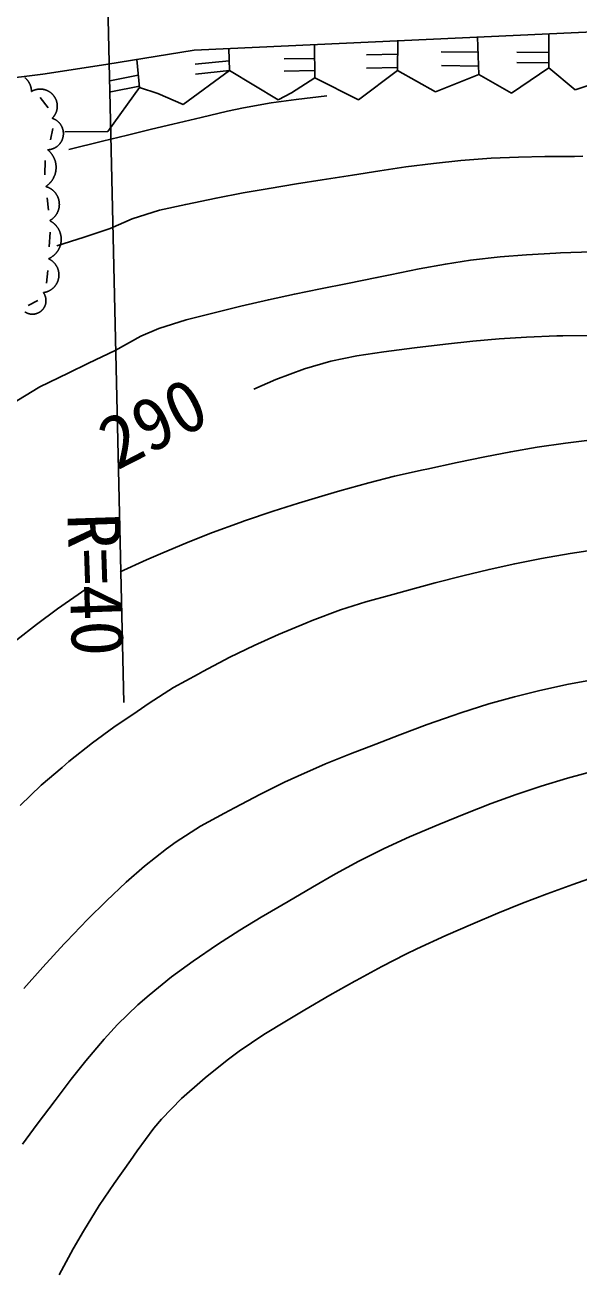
# Model space of a CAD drawing. Units: millimetres, scale not verified. Extents: x 40000 to 680000, y 20000 to 380000.
# Drawn here: x 185356 to 204632, y 279245 to 322738 of the extents above; entities that cross this region are included whole.
import ezdxf
from ezdxf.enums import TextEntityAlignment as Align

# ---------------------------------------------------------------- set-up
doc = ezdxf.new("R2010")
doc.units = ezdxf.units.MM
doc.header["$LTSCALE"] = 1000
doc.linetypes.add('CHAIN', pattern=[18.5, 12, -1.5, 3.5, -1.5])
for name, color, linetype, lineweight in [('M-BGD', 7, 'Continuous', 25), ('M-BMK', 2, 'CHAIN', 13), ('M-BMK-SRVR', 3, 'Continuous', 25)]:
    doc.layers.add(name, color=color, linetype=linetype, lineweight=lineweight)
doc.styles.add('ＭＳ ゴシック', font='')
doc.styles.get('ＭＳ ゴシック').set_extended_font_data('MS Gothic')

msp = doc.modelspace()

# ---------------------------------------------------------------- linework, layer by layer
at = {"layer": 'M-BGD'}
for p, q in [((191240, 321868), (209149, 322678)), ((201143, 321021), (201100, 322314)), ((203586, 321245), (203583, 322426)), ((188171, 321363), (191240, 321868)), ((192474, 321155), (192454, 321923)), ((195437, 320901), (195424, 322057)), ((198316, 321155), (198324, 322189)), ((189341, 320562), (189246, 321540)), ((191282, 321370), (192465, 321492)), ((194370, 321557), (195429, 321577)), ((197240, 321698), (198320, 321728)), ((199833, 321809), (201117, 321789)), ((202467, 321797), (203585, 321777)), ((202468, 321437), (203585, 321417)), ((183719, 320755), (185979, 321025)), ((185979, 321025), (188171, 321363)), ((188303, 320792), (189299, 320991)), ((190865, 319970), (192474, 321155)), ((191291, 321033), (192474, 321155)), ((192474, 321155), (194167, 320139)), ((194375, 321133), (195434, 321153)), ((196961, 320139), (198316, 321155)), ((197236, 321234), (198317, 321264)), ((198316, 321155), (199636, 320418)), ((199636, 320418), (201143, 321021)), ((199850, 321324), (201134, 321304)), ((201143, 321021), (202284, 320368)), ((202284, 320368), (203586, 321245)), ((203586, 321245), (204496, 320478)), ((204496, 320478), (206020, 320986)), ((188240, 319038), (189341, 320562)), ((188340, 320411), (189336, 320610)), ((189341, 320562), (189981, 320360)), ((194634, 320379), (195437, 320901)), ((195437, 320901), (196961, 320139)), ((186160, 319859), (185883, 320211)), ((189981, 320360), (190865, 319970)), ((194167, 320139), (194634, 320379)), ((186243, 318738), (186324, 319135)), ((188240, 319038), (186745, 319021)), ((186049, 317527), (186063, 318019)), ((186179, 316299), (186122, 316730)), ((186194, 315022), (186227, 315526)), ((186100, 313753), (186154, 314193)), ((185465, 312976), (185798, 313147))]:
    msp.add_line(p, q, dxfattribs=at)
for points in [[(185581, 320425), (185581, 320436), (185580, 320447), (185580, 320458), (185579, 320470), (185578, 320481), (185577, 320492), (185575, 320503), (185574, 320514), (185572, 320525), (185570, 320536), (185568, 320547), (185566, 320558), (185563, 320568), (185560, 320579), (185557, 320590), (185554, 320601), (185551, 320611), (185548, 320622), (185544, 320632), (185540, 320643), (185536, 320653), (185532, 320664), (185527, 320674), (185523, 320684), (185518, 320694), (185513, 320704), (185508, 320714), (185503, 320724), (185497, 320733), (185492, 320743), (185486, 320753), (185480, 320762), (185474, 320771), (185467, 320780), (185461, 320790), (185454, 320798), (185447, 320807), (185441, 320816), (185433, 320825), (185426, 320833), (185419, 320841), (185411, 320850), (185404, 320858), (185396, 320866), (185388, 320873), (185380, 320881), (185371, 320889), (185363, 320896), (185355, 320903)], [(186303, 319492), (186311, 319499), (186318, 319507), (186325, 319514), (186332, 319522), (186339, 319530), (186345, 319538), (186352, 319546), (186358, 319554), (186365, 319563), (186371, 319571), (186377, 319580), (186382, 319589), (186388, 319597), (186394, 319606), (186399, 319615), (186404, 319624), (186409, 319633), (186414, 319643), (186419, 319652), (186423, 319661), (186427, 319671), (186432, 319680), (186436, 319690), (186440, 319700), (186443, 319710), (186447, 319719), (186450, 319729), (186453, 319739), (186456, 319749), (186459, 319759), (186462, 319769), (186464, 319780), (186466, 319790), (186468, 319800), (186470, 319810), (186472, 319821), (186474, 319831), (186475, 319841), (186476, 319852), (186477, 319862), (186478, 319872), (186479, 319883), (186479, 319893), (186479, 319904), (186479, 319914), (186479, 319925), (186479, 319935), (186479, 319945), (186478, 319956), (186477, 319966), (186476, 319977), (186475, 319987), (186474, 319997), (186472, 320008), (186470, 320018), (186468, 320028), (186466, 320039), (186464, 320049), (186462, 320059), (186459, 320069), (186456, 320079), (186453, 320089), (186450, 320099), (186447, 320109), (186443, 320119), (186439, 320128), (186436, 320138), (186432, 320148), (186427, 320157), (186423, 320167), (186419, 320176), (186414, 320186), (186409, 320195), (186404, 320204), (186399, 320213), (186393, 320222), (186388, 320231), (186382, 320240), (186377, 320248), (186371, 320257), (186364, 320265), (186358, 320274), (186352, 320282), (186345, 320290), (186339, 320298), (186332, 320306), (186325, 320314), (186318, 320322), (186311, 320329), (186303, 320337), (186296, 320344), (186288, 320351), (186280, 320358), (186273, 320365), (186265, 320372), (186256, 320378), (186248, 320385), (186240, 320391), (186231, 320397), (186223, 320403), (186214, 320409), (186206, 320415), (186197, 320420), (186188, 320426), (186179, 320431), (186170, 320436), (186160, 320441), (186151, 320446), (186142, 320450), (186132, 320455), (186123, 320459), (186113, 320463), (186103, 320467), (186094, 320471), (186084, 320474), (186074, 320478), (186064, 320481), (186054, 320484), (186044, 320487), (186034, 320490), (186024, 320492), (186014, 320494), (186004, 320497), (185993, 320499), (185983, 320500), (185973, 320502), (185962, 320504), (185952, 320505), (185942, 320506), (185931, 320507), (185921, 320507), (185910, 320508), (185900, 320508), (185889, 320509), (185879, 320509), (185869, 320508), (185858, 320508), (185848, 320507), (185837, 320507), (185827, 320506), (185817, 320505), (185806, 320503), (185796, 320502), (185786, 320500), (185775, 320498), (185765, 320496), (185755, 320494), (185745, 320492), (185735, 320489), (185724, 320487), (185714, 320484), (185704, 320481), (185695, 320477), (185685, 320474), (185675, 320470), (185665, 320466), (185655, 320463), (185646, 320458), (185636, 320454), (185627, 320450), (185618, 320445), (185608, 320440), (185599, 320435), (185590, 320430), (185581, 320425)], [(186877, 318404), (188053, 318695), (188926, 318909), (189763, 319111), (190495, 319284), (191487, 319525), (192399, 319738), (192963, 319853), (193926, 320025), (194789, 320145), (195861, 320273)], [(186144, 318398), (186154, 318398), (186164, 318399), (186174, 318400), (186184, 318400), (186194, 318401), (186204, 318403), (186213, 318404), (186223, 318405), (186233, 318407), (186243, 318409), (186252, 318411), (186262, 318413), (186272, 318416), (186281, 318418), (186291, 318421), (186300, 318424), (186310, 318427), (186319, 318430), (186328, 318433), (186337, 318437), (186347, 318441), (186356, 318445), (186365, 318449), (186374, 318453), (186383, 318457), (186391, 318462), (186400, 318466), (186409, 318471), (186417, 318476), (186426, 318481), (186434, 318486), (186443, 318492), (186451, 318497), (186459, 318503), (186467, 318509), (186475, 318515), (186483, 318521), (186490, 318527), (186498, 318534), (186505, 318540), (186513, 318547), (186520, 318554), (186527, 318561), (186534, 318568), (186541, 318575), (186547, 318582), (186554, 318589), (186560, 318597), (186567, 318605), (186573, 318612), (186579, 318620), (186585, 318628), (186591, 318636), (186596, 318644), (186602, 318652), (186607, 318661), (186612, 318669), (186617, 318678), (186622, 318686), (186627, 318695), (186631, 318704), (186636, 318713), (186640, 318722), (186644, 318731), (186648, 318740), (186652, 318749), (186655, 318758), (186659, 318767), (186662, 318777), (186665, 318786), (186668, 318796), (186671, 318805), (186674, 318815), (186676, 318824), (186678, 318834), (186681, 318843), (186683, 318853), (186684, 318863), (186686, 318873), (186687, 318883), (186689, 318892), (186690, 318902), (186691, 318912), (186691, 318922), (186692, 318932), (186692, 318942), (186692, 318952), (186692, 318961), (186692, 318971), (186692, 318981), (186691, 318991), (186691, 319001), (186690, 319011), (186689, 319021), (186688, 319031), (186686, 319040), (186685, 319050), (186683, 319060), (186681, 319070), (186679, 319079), (186677, 319089), (186675, 319099), (186672, 319108), (186669, 319118), (186666, 319127), (186663, 319136), (186660, 319146), (186657, 319155), (186653, 319164), (186649, 319174), (186646, 319183), (186641, 319192), (186637, 319201), (186633, 319210), (186628, 319218), (186624, 319227), (186619, 319236), (186614, 319244), (186609, 319253), (186604, 319261), (186598, 319269), (186593, 319278), (186587, 319286), (186581, 319294), (186575, 319302), (186569, 319309), (186563, 319317), (186556, 319324), (186550, 319332), (186543, 319339), (186536, 319346), (186529, 319354), (186522, 319360), (186515, 319367), (186508, 319374), (186500, 319381), (186493, 319387), (186485, 319393), (186477, 319399), (186470, 319406), (186462, 319411), (186454, 319417), (186445, 319423), (186437, 319428), (186429, 319434), (186420, 319439), (186412, 319444), (186403, 319449), (186394, 319453), (186386, 319458), (186377, 319462), (186368, 319466), (186359, 319471), (186350, 319474), (186341, 319478), (186331, 319482), (186322, 319485), (186313, 319489), (186303, 319492)], [(186076, 317118), (186088, 317126), (186100, 317134), (186111, 317142), (186122, 317150), (186133, 317159), (186144, 317167), (186155, 317176), (186166, 317185), (186176, 317194), (186186, 317204), (186196, 317213), (186206, 317223), (186216, 317233), (186226, 317243), (186235, 317254), (186244, 317264), (186253, 317275), (186262, 317286), (186271, 317296), (186280, 317308), (186288, 317319), (186296, 317330), (186304, 317342), (186311, 317353), (186319, 317365), (186326, 317377), (186333, 317389), (186340, 317401), (186347, 317414), (186353, 317426), (186359, 317439), (186365, 317451), (186371, 317464), (186376, 317477), (186382, 317490), (186387, 317503), (186392, 317516), (186396, 317529), (186401, 317542), (186405, 317556), (186409, 317569), (186412, 317582), (186416, 317596), (186419, 317610), (186422, 317623), (186425, 317637), (186427, 317651), (186429, 317664), (186431, 317678), (186433, 317692), (186434, 317706), (186436, 317720), (186437, 317734), (186437, 317748), (186438, 317762), (186438, 317776), (186438, 317790), (186438, 317804), (186437, 317818), (186437, 317831), (186436, 317845), (186434, 317859), (186433, 317873), (186431, 317887), (186429, 317901), (186427, 317915), (186425, 317928), (186422, 317942), (186419, 317956), (186416, 317969), (186412, 317983), (186409, 317996), (186405, 318010), (186401, 318023), (186396, 318036), (186392, 318050), (186387, 318063), (186382, 318076), (186377, 318089), (186371, 318101), (186365, 318114), (186359, 318127), (186353, 318139), (186347, 318152), (186340, 318164), (186333, 318176), (186326, 318188), (186319, 318200), (186312, 318212), (186304, 318224), (186296, 318235), (186288, 318247), (186280, 318258), (186271, 318269), (186263, 318280), (186254, 318291), (186245, 318301), (186235, 318312), (186226, 318322), (186216, 318332), (186207, 318342), (186197, 318352), (186187, 318361), (186176, 318371), (186166, 318380), (186155, 318389), (186144, 318398)], [(188325, 315652), (189087, 315990), (190031, 316297), (190950, 316498), (192006, 316718), (192944, 316896), (193848, 317052), (194807, 317207), (195691, 317345), (196757, 317515), (197701, 317667), (198609, 317802), (199567, 317924), (200517, 318022), (201582, 318105), (202522, 318145), (203448, 318161), (204474, 318167), (204764, 318169)], [(186215, 315931), (186225, 315937), (186235, 315942), (186245, 315948), (186254, 315954), (186264, 315961), (186273, 315967), (186282, 315973), (186292, 315980), (186301, 315987), (186310, 315994), (186318, 316001), (186327, 316008), (186336, 316016), (186344, 316023), (186352, 316031), (186360, 316039), (186368, 316047), (186376, 316055), (186384, 316064), (186392, 316072), (186399, 316081), (186406, 316089), (186413, 316098), (186420, 316107), (186427, 316116), (186434, 316126), (186440, 316135), (186446, 316144), (186453, 316154), (186459, 316163), (186464, 316173), (186470, 316183), (186475, 316193), (186481, 316203), (186486, 316213), (186491, 316223), (186495, 316234), (186500, 316244), (186504, 316255), (186508, 316265), (186512, 316276), (186516, 316287), (186520, 316297), (186523, 316308), (186527, 316319), (186530, 316330), (186532, 316341), (186535, 316352), (186538, 316363), (186540, 316374), (186542, 316385), (186544, 316396), (186545, 316408), (186547, 316419), (186548, 316430), (186549, 316441), (186550, 316453), (186551, 316464), (186551, 316475), (186552, 316487), (186552, 316498), (186552, 316509), (186551, 316521), (186551, 316532), (186550, 316543), (186549, 316555), (186548, 316566), (186547, 316577), (186545, 316589), (186543, 316600), (186541, 316611), (186539, 316622), (186537, 316633), (186535, 316644), (186532, 316655), (186529, 316666), (186526, 316677), (186523, 316688), (186519, 316699), (186515, 316710), (186512, 316720), (186508, 316731), (186503, 316741), (186499, 316752), (186494, 316762), (186490, 316773), (186485, 316783), (186480, 316793), (186474, 316803), (186469, 316813), (186463, 316823), (186457, 316832), (186451, 316842), (186445, 316852), (186439, 316861), (186432, 316870), (186426, 316879), (186419, 316888), (186412, 316897), (186405, 316906), (186397, 316915), (186390, 316923), (186382, 316932), (186375, 316940), (186367, 316948), (186359, 316956), (186351, 316964), (186342, 316972), (186334, 316980), (186325, 316987), (186317, 316994), (186308, 317001), (186299, 317008), (186290, 317015), (186280, 317022), (186271, 317028), (186262, 317035), (186252, 317041), (186243, 317047), (186233, 317053), (186223, 317058), (186213, 317064), (186203, 317069), (186193, 317074), (186183, 317079), (186172, 317084), (186162, 317088), (186151, 317093), (186141, 317097), (186130, 317101), (186120, 317105), (186109, 317108), (186098, 317112), (186087, 317115), (186076, 317118)], [(186171, 314606), (186183, 314611), (186195, 314617), (186207, 314622), (186218, 314628), (186229, 314634), (186241, 314640), (186252, 314647), (186263, 314653), (186274, 314660), (186285, 314667), (186295, 314674), (186306, 314681), (186317, 314689), (186327, 314696), (186337, 314704), (186347, 314712), (186357, 314721), (186367, 314729), (186376, 314737), (186386, 314746), (186395, 314755), (186404, 314764), (186413, 314773), (186422, 314783), (186431, 314792), (186439, 314802), (186447, 314812), (186456, 314822), (186464, 314832), (186471, 314842), (186479, 314853), (186486, 314863), (186494, 314874), (186501, 314884), (186507, 314895), (186514, 314906), (186521, 314917), (186527, 314929), (186533, 314940), (186539, 314952), (186544, 314963), (186550, 314975), (186555, 314987), (186560, 314998), (186565, 315010), (186570, 315022), (186574, 315034), (186578, 315047), (186582, 315059), (186586, 315071), (186590, 315083), (186593, 315096), (186596, 315108), (186599, 315121), (186602, 315133), (186604, 315146), (186606, 315159), (186608, 315172), (186610, 315184), (186612, 315197), (186613, 315210), (186614, 315223), (186615, 315235), (186616, 315248), (186616, 315261), (186616, 315274), (186616, 315287), (186616, 315300), (186615, 315313), (186615, 315326), (186614, 315338), (186613, 315351), (186611, 315364), (186610, 315377), (186608, 315389), (186606, 315402), (186603, 315415), (186601, 315427), (186598, 315440), (186595, 315453), (186592, 315465), (186589, 315477), (186585, 315490), (186581, 315502), (186577, 315514), (186573, 315526), (186569, 315539), (186564, 315551), (186559, 315562), (186554, 315574), (186549, 315586), (186543, 315598), (186537, 315609), (186531, 315621), (186525, 315632), (186519, 315643), (186513, 315654), (186506, 315665), (186499, 315676), (186492, 315687), (186485, 315697), (186477, 315708), (186469, 315718), (186462, 315728), (186454, 315739), (186445, 315749), (186437, 315758), (186429, 315768), (186420, 315777), (186411, 315787), (186402, 315796), (186393, 315805), (186383, 315814), (186374, 315823), (186364, 315831), (186355, 315839), (186345, 315848), (186335, 315856), (186324, 315863), (186314, 315871), (186303, 315878), (186293, 315886), (186282, 315893), (186271, 315900), (186260, 315906), (186249, 315913), (186238, 315919), (186227, 315925), (186215, 315931)], [(186462, 315059), (187410, 315360), (188325, 315652)], [(185995, 313427), (186006, 313429), (186017, 313431), (186028, 313432), (186038, 313434), (186049, 313437), (186060, 313439), (186070, 313442), (186081, 313444), (186091, 313447), (186102, 313451), (186112, 313454), (186123, 313457), (186133, 313461), (186143, 313465), (186153, 313469), (186163, 313473), (186173, 313478), (186183, 313482), (186193, 313487), (186203, 313492), (186212, 313497), (186222, 313502), (186231, 313508), (186241, 313514), (186250, 313519), (186259, 313525), (186268, 313531), (186277, 313538), (186286, 313544), (186295, 313551), (186303, 313557), (186312, 313564), (186320, 313571), (186329, 313578), (186337, 313586), (186345, 313593), (186352, 313601), (186360, 313609), (186368, 313616), (186375, 313624), (186382, 313633), (186390, 313641), (186397, 313649), (186403, 313658), (186410, 313666), (186417, 313675), (186423, 313684), (186429, 313693), (186435, 313702), (186441, 313711), (186447, 313721), (186453, 313730), (186458, 313739), (186463, 313749), (186468, 313759), (186473, 313768), (186478, 313778), (186483, 313788), (186487, 313798), (186491, 313808), (186495, 313818), (186499, 313829), (186503, 313839), (186506, 313849), (186509, 313860), (186513, 313870), (186515, 313881), (186518, 313891), (186521, 313902), (186523, 313913), (186525, 313923), (186527, 313934), (186529, 313945), (186531, 313956), (186532, 313966), (186533, 313977), (186534, 313988), (186535, 313999), (186536, 314010), (186536, 314021), (186537, 314032), (186537, 314043), (186537, 314054), (186536, 314064), (186536, 314075), (186535, 314086), (186534, 314097), (186533, 314108), (186532, 314119), (186530, 314130), (186529, 314140), (186527, 314151), (186525, 314162), (186523, 314173), (186520, 314183), (186518, 314194), (186515, 314204), (186512, 314215), (186509, 314225), (186505, 314236), (186502, 314246), (186498, 314256), (186494, 314267), (186490, 314277), (186486, 314287), (186482, 314297), (186477, 314307), (186472, 314317), (186467, 314326), (186462, 314336), (186457, 314346), (186451, 314355), (186446, 314364), (186440, 314374), (186434, 314383), (186428, 314392), (186422, 314401), (186415, 314410), (186409, 314418), (186402, 314427), (186395, 314436), (186388, 314444), (186381, 314452), (186374, 314460), (186366, 314468), (186359, 314476), (186351, 314484), (186343, 314491), (186335, 314499), (186327, 314506), (186319, 314513), (186310, 314520), (186302, 314527), (186293, 314534), (186284, 314540), (186276, 314547), (186267, 314553), (186257, 314559), (186248, 314565), (186239, 314571), (186230, 314576), (186220, 314582), (186211, 314587), (186201, 314592), (186191, 314597), (186181, 314602), (186171, 314606)], [(188494, 311418), (189391, 311910), (190018, 312180), (190960, 312483), (191796, 312688), (192863, 312953), (193826, 313177), (194733, 313373), (195633, 313557), (196572, 313744), (197600, 313949), (198062, 314043), (199073, 314250), (199983, 314420), (200856, 314551), (201890, 314672), (202811, 314744), (203821, 314797), (203988, 314805), (205075, 314846)], [(185353, 312756), (185360, 312751), (185367, 312747), (185374, 312742), (185381, 312738), (185388, 312734), (185395, 312730), (185403, 312726), (185410, 312723), (185418, 312719), (185425, 312716), (185433, 312712), (185441, 312709), (185448, 312706), (185456, 312703), (185464, 312701), (185472, 312698), (185480, 312696), (185488, 312693), (185496, 312691), (185504, 312689), (185512, 312687), (185520, 312686), (185528, 312684), (185536, 312682), (185544, 312681), (185553, 312680), (185561, 312679), (185569, 312678), (185577, 312677), (185586, 312677), (185594, 312676), (185602, 312676), (185611, 312676), (185619, 312676), (185627, 312676), (185635, 312676), (185644, 312677), (185652, 312677), (185660, 312678), (185669, 312679), (185677, 312680), (185685, 312681), (185693, 312682), (185701, 312684), (185709, 312685), (185718, 312687), (185726, 312689), (185734, 312691), (185742, 312693), (185750, 312695), (185758, 312698), (185766, 312700), (185773, 312703), (185781, 312706), (185789, 312709), (185797, 312712), (185804, 312715), (185812, 312719), (185819, 312722), (185827, 312726), (185834, 312730), (185841, 312734), (185849, 312738), (185856, 312742), (185863, 312746), (185870, 312751), (185877, 312755), (185884, 312760), (185891, 312765), (185897, 312769), (185904, 312774), (185910, 312780), (185917, 312785), (185923, 312790), (185929, 312796), (185935, 312801), (185942, 312807), (185947, 312813), (185953, 312819), (185959, 312825), (185965, 312831), (185970, 312837), (185976, 312843), (185981, 312850), (185986, 312856), (185991, 312863), (185996, 312869), (186001, 312876), (186006, 312883), (186010, 312890), (186015, 312897), (186019, 312904), (186023, 312911), (186027, 312918), (186031, 312925), (186035, 312933), (186039, 312940), (186043, 312948), (186046, 312955), (186049, 312963), (186052, 312970), (186056, 312978), (186058, 312986), (186061, 312994), (186064, 313002), (186066, 313009), (186069, 313017), (186071, 313025), (186073, 313033), (186075, 313042), (186077, 313050), (186078, 313058), (186080, 313066), (186081, 313074), (186083, 313082), (186084, 313091), (186085, 313099), (186085, 313107), (186086, 313115), (186086, 313124), (186087, 313132), (186087, 313140), (186087, 313148), (186087, 313157), (186087, 313165), (186086, 313173), (186086, 313182), (186085, 313190), (186084, 313198), (186083, 313206), (186082, 313215), (186081, 313223), (186080, 313231), (186078, 313239), (186076, 313247), (186075, 313255), (186073, 313263), (186071, 313271), (186068, 313279), (186066, 313287), (186063, 313295), (186061, 313303), (186058, 313311), (186055, 313319), (186052, 313326), (186049, 313334), (186045, 313342), (186042, 313349), (186038, 313357), (186035, 313364), (186031, 313371), (186027, 313379), (186023, 313386), (186018, 313393), (186014, 313400), (186010, 313407), (186005, 313414), (186000, 313421), (185995, 313427)], [(193320, 310064), (194082, 310402), (195087, 310779), (196002, 311041), (196898, 311225), (197845, 311367), (198908, 311503), (199985, 311636), (200942, 311742), (201856, 311823), (202802, 311882), (203857, 311921), (204073, 311926), (205176, 311935)], [(185870, 310148), (186863, 310629), (187565, 310969), (188494, 311418)], [(179774, 305576), (180541, 306400), (181167, 307010), (181880, 307602), (182712, 308198), (183502, 308686), (184129, 309071), (184918, 309566), (185812, 310113), (185870, 310148)], [(188664, 303714), (189589, 304131), (190068, 304338), (191028, 304744), (191886, 305085), (192838, 305431), (192992, 305485), (193988, 305822), (194871, 306102), (195800, 306379), (196315, 306528), (197318, 306809), (198213, 307035), (199206, 307258), (199333, 307285), (200399, 307512), (201353, 307711), (202256, 307887), (203172, 308046), (204166, 308192), (204905, 308285)], [(185192, 295586), (185916, 296290), (186644, 296908), (186886, 297110), (187704, 297767), (188453, 298310), (189257, 298856), (189680, 299142), (190529, 299681), (191377, 300153), (191542, 300242), (192488, 300738), (193334, 301147), (194181, 301526), (195131, 301928), (195352, 302020), (196330, 302392), (197212, 302665), (198158, 302924), (198570, 303036), (199633, 303326), (200596, 303577), (201503, 303797), (202398, 303993), (203324, 304173), (204325, 304345), (205174, 304476)], [(180660, 297228), (181521, 298114), (182208, 298812), (182825, 299412), (183475, 300003), (184263, 300677), (184288, 300698), (185075, 301346), (185752, 301877), (186493, 302422), (187468, 303114), (187478, 303121)], [(185320, 289219), (185981, 289960), (186723, 290762), (186801, 290844), (187532, 291610), (188190, 292269), (188881, 292915), (189510, 293469), (190275, 294079), (190611, 294316), (191464, 294861), (192296, 295317), (192643, 295501), (193546, 295974), (194389, 296390), (194844, 296602), (195814, 297029), (196678, 297379), (197558, 297718), (198400, 298041), (199345, 298399), (200251, 298715), (200517, 298803), (201501, 299113), (202393, 299359), (203226, 299565), (204208, 299787), (205164, 299960)], [(185267, 283798), (185785, 284494), (186401, 285321), (186962, 286058), (187478, 286696), (188109, 287454), (188579, 287966), (189287, 288644), (189680, 288982), (190449, 289615), (191204, 290167), (192056, 290749), (192835, 291249), (193574, 291691), (194516, 292244), (195357, 292743), (196156, 293203), (196968, 293644), (197850, 294083), (198739, 294485), (199759, 294921), (200695, 295307), (201578, 295652), (202441, 295964), (203315, 296254), (204232, 296530), (205222, 296801)], [(186547, 279245), (187038, 280156), (187394, 280769), (187942, 281662), (188457, 282429), (189023, 283232), (189256, 283563), (189839, 284349), (190103, 284664), (190800, 285381), (191537, 286024), (191627, 286103), (192386, 286723), (192812, 287034), (193663, 287609), (194457, 288090), (195098, 288474), (195961, 288983), (196827, 289463), (196876, 289490), (197769, 289975), (198610, 290407), (198993, 290590), (200003, 291055), (200933, 291467), (201810, 291839), (202664, 292183), (203522, 292510), (204413, 292832), (205366, 293163)]]:
    msp.add_lwpolyline(points, dxfattribs=at)
at = {"layer": 'M-BMK'}
msp.add_open_spline([(178925, 321477), (180627, 322057), (181373, 322287), (183096, 322672), (185077, 323115), (185818, 323194), (188235, 323456)], degree=3, knots=[0, 0, 0, 0, 1, 1, 1, 2, 2, 2, 2], dxfattribs=at)
at = {"layer": 'M-BMK-SRVR'}
msp.add_line((188235, 323456), (188796, 299162), dxfattribs=at)

# ---------------------------------------------------------------- texts
at = {"layer": 'M-BGD', "style": 'ＭＳ ゴシック'}
msp.add_text('290', height=1833, rotation=27.035, dxfattribs=at).set_placement((190472, 307591), align=Align.BOTTOM_CENTER)
at = {"layer": 'M-BMK-SRVR', "style": 'ＭＳ ゴシック'}
msp.add_text('R=40', height=1833, rotation=271.936, dxfattribs=at).set_placement((186366, 303221), align=Align.BOTTOM_CENTER)

doc.saveas('drawing.dxf')
